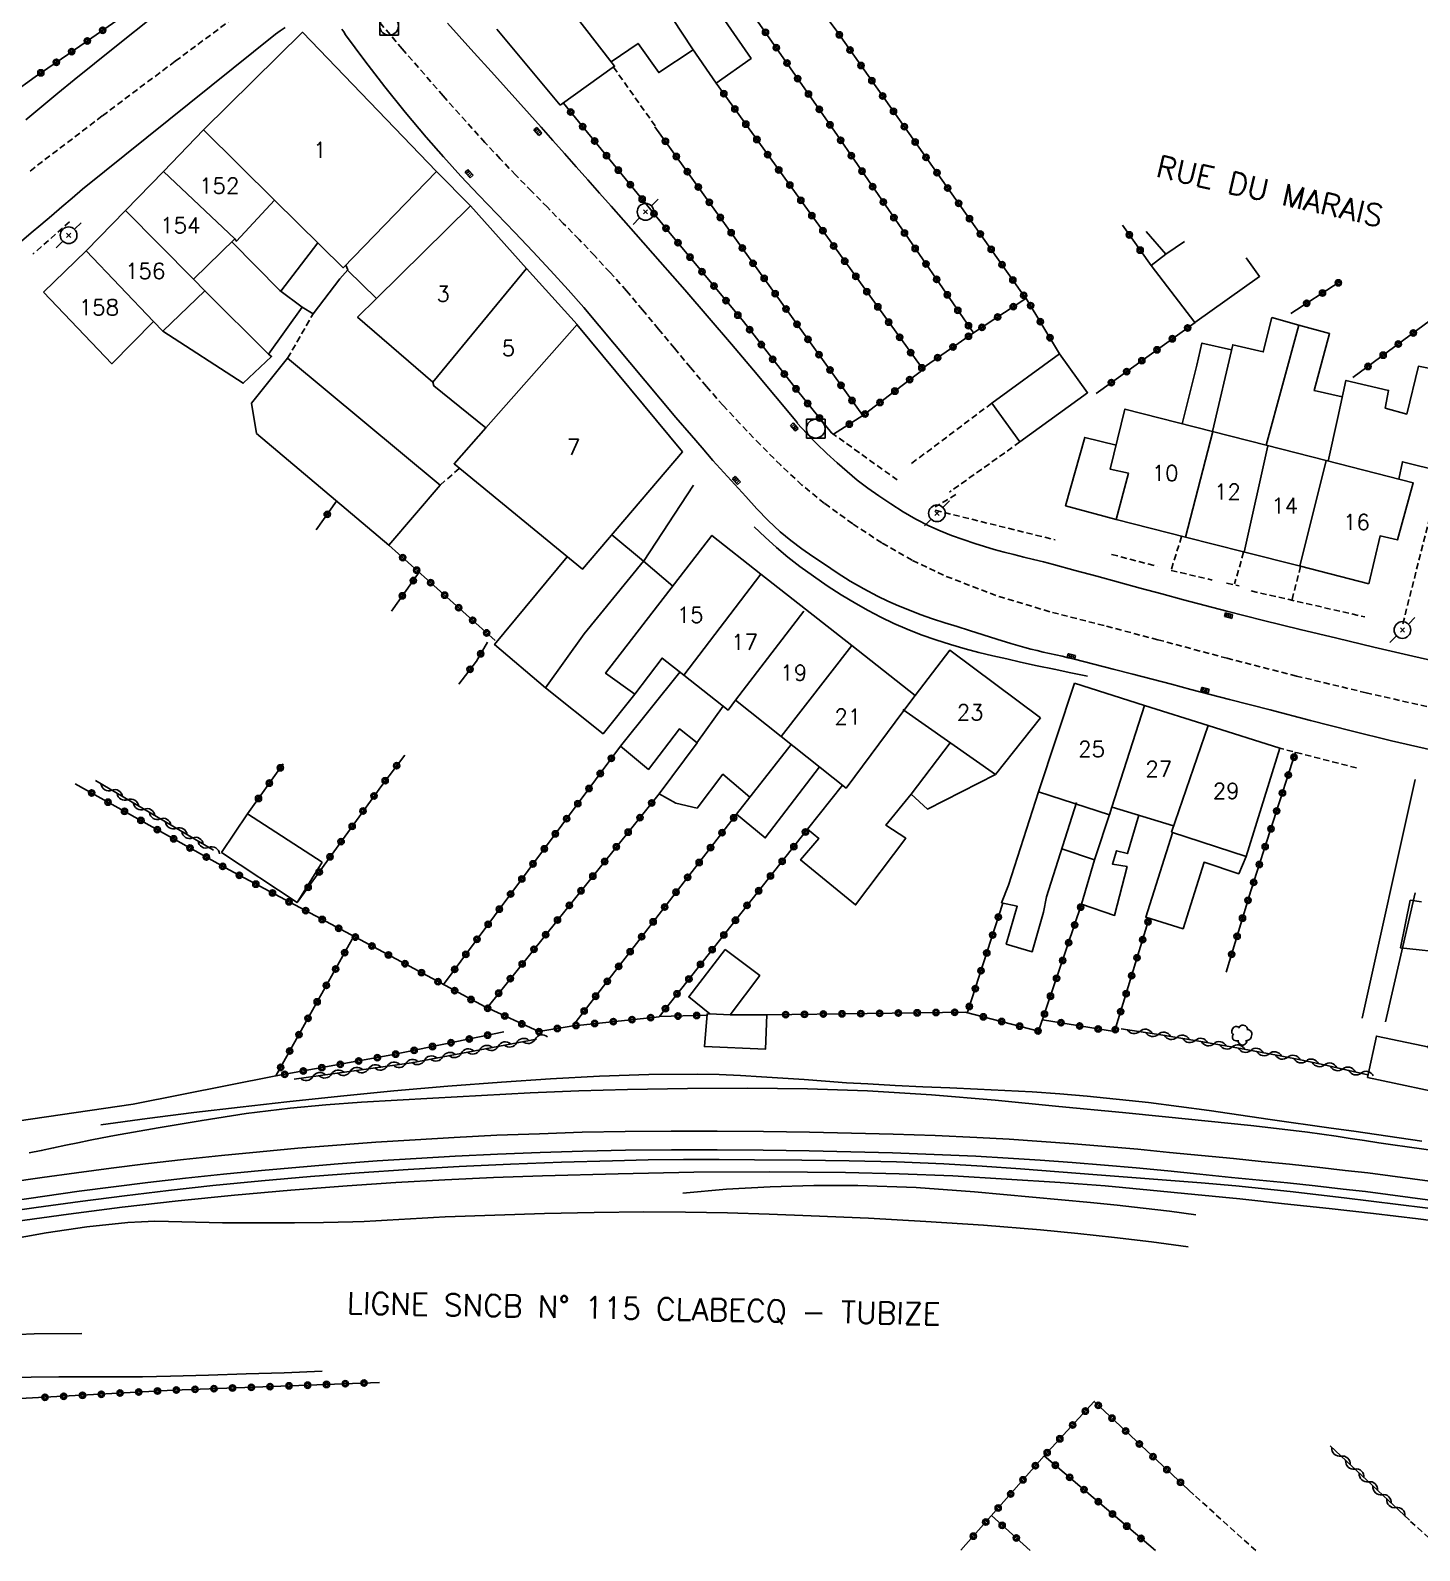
# Model space of a CAD drawing. Header units: millimetres. Extents: x 137000 to 138002, y 152999 to 154002.
# Drawn here: x 137807.9 to 137918.9, y 153000 to 153121.4 of the extents above; entities that cross this region are included whole.
import ezdxf
from ezdxf.enums import TextEntityAlignment as Align

# ---------------------------------------------------------------- set-up
doc = ezdxf.new("R2010")
doc.units = ezdxf.units.MM
doc.linetypes.add('DASHED', pattern=[0.75, 0.5, -0.25])
doc.layers.get('0').update_dxf_attribs({"linetype": 'CONTINUOUS'})
for name, color, linetype in [('W0001', 6, 'DASHED'), ('W0014', 7, 'CONTINUOUS'), ('W0017', 7, 'CONTINUOUS'), ('W0101', 7, 'CONTINUOUS'), ('W0104', 1, 'CONTINUOUS'), ('W0112', 1, 'DASHED'), ('W0211', 2, 'CONTINUOUS'), ('W0214', 2, 'CONTINUOUS'), ('W0300', 7, 'CONTINUOUS'), ('W0310', 3, 'CONTINUOUS'), ('W0323', 7, 'CONTINUOUS'), ('W0330', 7, 'CONTINUOUS'), ('W0333', 7, 'CONTINUOUS'), ('W0401', 7, 'CONTINUOUS'), ('W0420', 7, 'CONTINUOUS'), ('W0473', 7, 'CONTINUOUS'), ('W0700', 7, 'CONTINUOUS'), ('W0989', 7, 'CONTINUOUS'), ('W0991', 7, 'CONTINUOUS'), ('W1102', 7, 'CONTINUOUS')]:
    doc.layers.add(name, color=color, linetype=linetype)
doc.styles.get("Standard").update_dxf_attribs({"font": 'romans.shx', "width": 0.85})

# ---------------------------------------------------------------- blocks, each defined once
blk = doc.blocks.new('T420')
for p, q in [((0.75, 0.75), (-0.75, 0.75)), ((-0.75, 0.75), (-0.75, -0.75)), ((0.75, 0.75), (0.75, -0.75)), ((0.75, -0.75), (-0.75, -0.75))]:
    blk.add_line(p, q)
blk.add_ellipse((0, 0), major_axis=(-0.53, 0.53), ratio=1, start_param=3.926991, end_param=10.210176)
blk = doc.blocks.new('T473')
for p, q in [((-0.166667, 0.166667), (0.166667, -0.166667)), ((-0.166667, -0.166667), (0.166667, 0.166667)), ((0.500001, 0.500001), (1.000002, 1.000002)), ((-1.000002, -1.000002), (-0.500001, -0.500001))]:
    blk.add_line(p, q)
blk.add_ellipse((0, 0), major_axis=(0.471405, 0.471405), ratio=1, start_param=5.4977871438, end_param=11.780972451)
blk = doc.blocks.new('T401')
for p, q in [((-0.3, 0.3), (0, 0.3)), ((-0.3, -0.25), (-0.3, 0.3)), ((-0.3, 0.15), (0, 0.15)), ((-0.3, 0), (0, 0)), ((0, 0.3), (0, -0.25)), ((-0.3, -0.15), (0, -0.15)), ((-0.3, -0.25), (-0.3, -0.3)), ((-0.3, -0.3), (0, -0.3)), ((0, -0.3), (0, -0.25))]:
    blk.add_line(p, q)
blk = doc.blocks.new('T300')
for p, q in [((-0.8, 0.51), (-0.86, 0.34)), ((-0.86, 0.34), (-0.86, 0.17)), ((-0.86, 0.17), (-0.74, 0.06)), ((-0.69, 0.63), (-0.8, 0.51)), ((-0.8, -0.06), (-0.74, 0.06)), ((-0.74, 0.06), (-0.69, 0.11)), ((-0.57, 0.69), (-0.69, 0.63)), ((-0.46, 0.69), (-0.57, 0.69)), ((-0.29, 0.63), (-0.46, 0.69)), ((-0.29, 0.63), (-0.17, 0.74)), ((-0.23, 0.57), (-0.29, 0.63)), ((-0.17, 0.74), (-0.06, 0.8)), ((-0.06, 0.8), (0.06, 0.8)), ((0.06, 0.8), (0.23, 0.74)), ((0.23, 0.74), (0.34, 0.63)), ((0.34, 0.63), (0.4, 0.51)), ((0.46, 0.46), (0.34, 0.46)), ((0.4, 0.51), (0.4, 0.46)), ((0.57, 0.4), (0.46, 0.46)), ((0.57, 0.4), (0.69, 0.29)), ((0.69, 0.29), (0.74, 0.17)), ((0.74, 0.06), (0.69, -0.17)), ((0.74, 0.17), (0.74, 0.06)), ((-0.8, -0.17), (-0.8, -0.06)), ((-0.8, -0.23), (-0.8, -0.17)), ((-0.74, -0.34), (-0.8, -0.23)), ((-0.69, -0.4), (-0.74, -0.34)), ((-0.51, -0.46), (-0.69, -0.4)), ((-0.4, -0.46), (-0.51, -0.46)), ((-0.4, -0.46), (-0.34, -0.46)), ((-0.34, -0.46), (-0.34, -0.4)), ((-0.34, -0.51), (-0.34, -0.46)), ((-0.29, -0.63), (-0.34, -0.51)), ((-0.17, -0.74), (-0.29, -0.63)), ((-0.06, -0.8), (-0.17, -0.74)), ((0.06, -0.8), (-0.06, -0.8)), ((0.17, -0.74), (0.06, -0.8)), ((0.23, -0.69), (0.17, -0.74)), ((0.29, -0.46), (0.23, -0.46)), ((0.29, -0.63), (0.23, -0.69)), ((0.46, -0.4), (0.29, -0.46)), ((0.34, -0.51), (0.29, -0.63)), ((0.34, -0.51), (0.34, -0.46)), ((0.57, -0.34), (0.46, -0.4)), ((0.63, -0.29), (0.57, -0.34)), ((0.69, -0.17), (0.63, -0.29))]:
    blk.add_line(p, q)
blk = doc.blocks.new('t310o')
at = {"color": 0, "linetype": 'Continuous'}
for centre, start, end in [((-0.5, 0.38), 216.8699, 323.1304), ((0.5, -0.37), 36.8699, 143.1303)]:
    blk.add_arc(centre, 0.625, start, end, dxfattribs=at)
blk = doc.blocks.new('t323o')
at = {"color": 0, "linetype": 'Continuous'}
for radius in [0.25, 0.15]:
    blk.add_circle((0, 0), radius, dxfattribs=at)

msp = doc.modelspace()

# ---------------------------------------------------------------- linework, layer by layer
at = {"layer": 'W0001'}
for points in [[(137807.9, 153110.19), (137813.68, 153114.6), (137819.5, 153118.97), (137825.35, 153123.3), (137831.22, 153127.59)], [(137920.18, 153067.25), (137914.6, 153068.51), (137909.04, 153069.85), (137903.5, 153071.27), (137897.97, 153072.75), (137893.66, 153073.88), (137889.33, 153074.99), (137885.03, 153076.28), (137880.85, 153077.9), (137878.34, 153079.11), (137875.92, 153080.49), (137873.59, 153082.01), (137871.34, 153083.64), (137869.54, 153085.11), (137867.84, 153086.69), (137866.2, 153088.34), (137864.6, 153090.01), (137863.24, 153091.47), (137861.92, 153092.97), (137860.63, 153094.49), (137859.36, 153096.03), (137858.09, 153097.56), (137856.82, 153099.1), (137855.53, 153100.61), (137854.2, 153102.1), (137852.98, 153103.43), (137851.74, 153104.73), (137850.48, 153106.01), (137849.21, 153107.29), (137847.95, 153108.57), (137846.69, 153109.86), (137845.45, 153111.16), (137844.22, 153112.48), (137840.89, 153116.19), (137837.62, 153119.95), (137834.39, 153123.75)]]:
    msp.add_lwpolyline(points, dxfattribs=at)
at = {"layer": 'W0014'}
for points in [[(137817.94, 153122.7), (137814.67, 153120.09), (137811.41, 153117.46), (137810.12, 153116.41), (137808.85, 153115.35), (137807.57, 153114.28)], [(137812.09, 153108.74), (137827.49, 153121.13)], [(137827.49, 153121.13), (137827.88, 153121.39), (137828.28, 153121.66)], [(137832.8, 153121.52), (137832.95, 153121.31), (137833.09, 153121.08)], [(137833.08, 153121.08), (137834.63, 153118.98), (137836.23, 153116.91), (137837.86, 153114.88), (137839.54, 153112.89), (137840.91, 153111.32), (137842.31, 153109.79), (137843.74, 153108.27), (137845.17, 153106.77), (137846.61, 153105.28), (137848.05, 153103.77), (137849.46, 153102.25), (137850.86, 153100.71), (137852.11, 153099.28), (137853.35, 153097.83), (137854.58, 153096.37), (137855.8, 153094.9), (137857.02, 153093.43), (137858.24, 153091.97), (137859.47, 153090.51), (137860.71, 153089.06), (137861.56, 153088.07), (137862.43, 153087.08), (137863.3, 153086.1), (137864.18, 153085.14), (137865.06, 153084.18), (137865.95, 153083.21), (137866.85, 153082.28), (137867.81, 153081.38), (137868.65, 153080.68), (137869.53, 153080.02), (137870.42, 153079.39), (137871.33, 153078.78), (137872.36, 153078.1), (137873.4, 153077.44), (137874.47, 153076.82), (137875.56, 153076.23), (137876.4, 153075.83), (137877.26, 153075.46), (137878.12, 153075.11), (137878.99, 153074.78), (137879.96, 153074.43), (137880.95, 153074.11), (137881.93, 153073.81), (137882.91, 153073.5), (137884.01, 153073.14), (137885.11, 153072.79), (137886.21, 153072.45), (137887.33, 153072.13), (137887.82, 153072), (137888.32, 153071.88), (137888.81, 153071.76), (137889.31, 153071.65), (137889.81, 153071.54), (137890.31, 153071.43), (137890.81, 153071.31), (137891.3, 153071.19), (137892.85, 153070.8), (137894.4, 153070.41), (137895.95, 153070.01), (137897.5, 153069.6), (137899.05, 153069.2), (137900.6, 153068.79), (137902.15, 153068.39), (137903.69, 153067.99), (137906.92, 153067.15), (137910.15, 153066.3), (137913.39, 153065.48), (137916.63, 153064.68), (137922.59, 153063.32)], [(137869.19, 153090.07), (137867.44, 153092.18), (137865.68, 153094.28), (137863.91, 153096.36), (137862.13, 153098.44), (137860.19, 153100.69), (137858.23, 153102.93), (137856.27, 153105.15), (137854.3, 153107.38), (137853.37, 153108.43), (137852.44, 153109.48), (137851.51, 153110.53), (137850.58, 153111.58), (137849.65, 153112.63), (137848.72, 153113.68), (137847.79, 153114.73), (137846.86, 153115.78), (137844.99, 153117.85), (137843.09, 153119.91), (137841.23, 153122)], [(137807.21, 153104.6), (137807.99, 153105.25), (137808.77, 153105.9), (137809.61, 153106.61), (137810.44, 153107.32), (137811.27, 153108.03), (137812.09, 153108.74)], [(137921.48, 153070.73), (137918.33, 153071.44), (137915.2, 153072.17), (137912.26, 153072.87), (137909.32, 153073.57), (137906.39, 153074.29), (137903.46, 153075.03), (137901.73, 153075.48), (137900, 153075.94), (137898.27, 153076.41), (137896.54, 153076.88), (137894.81, 153077.35), (137893.08, 153077.82), (137891.35, 153078.29), (137889.62, 153078.76), (137888.83, 153078.97), (137888.04, 153079.17), (137887.26, 153079.36), (137886.47, 153079.56), (137885.68, 153079.76), (137884.9, 153079.97), (137884.12, 153080.19), (137883.34, 153080.43), (137882.41, 153080.75), (137881.48, 153081.08), (137880.57, 153081.45), (137879.67, 153081.86), (137878.63, 153082.39), (137877.62, 153082.98), (137876.63, 153083.6), (137875.67, 153084.25), (137874.8, 153084.86), (137873.96, 153085.51), (137873.15, 153086.18), (137872.35, 153086.87), (137871.52, 153087.63), (137870.71, 153088.42), (137869.93, 153089.23), (137869.17, 153090.06)], [(137892.34, 153069.84), (137891, 153070.11), (137889.67, 153070.39), (137888.33, 153070.68), (137887, 153070.97), (137885.89, 153071.22), (137884.78, 153071.47), (137883.67, 153071.74), (137882.57, 153072.03), (137881.4, 153072.38), (137880.23, 153072.74), (137879.07, 153073.14), (137877.93, 153073.59), (137876.88, 153074.05), (137875.84, 153074.56), (137874.83, 153075.1), (137873.83, 153075.66), (137872.68, 153076.35), (137871.55, 153077.07), (137870.45, 153077.82), (137869.37, 153078.61), (137868.42, 153079.36), (137867.5, 153080.13), (137866.6, 153080.94), (137865.72, 153081.77)]]:
    msp.add_lwpolyline(points, dxfattribs=at)
at = {"layer": 'W0017'}
for points in [[(137856.89, 153079.01), (137860.87, 153085.11)], [(137918.52, 153061.58), (137914.27, 153042.52)], [(137916.14, 153042.24), (137918.52, 153052.55)]]:
    msp.add_lwpolyline(points, dxfattribs=at)
at = {"layer": 'W0101'}
for points in [[(137840.35, 153110.14), (137829.66, 153121.28), (137821.76, 153113.47)], [(137821.76, 153113.47), (137818.55, 153110.16)], [(137818.55, 153110.16), (137815.52, 153107.04)], [(137840.36, 153110.14), (137832.91, 153102.46), (137827.43, 153107.87)], [(137824.25, 153104.78), (137824.39, 153104.58), (137827.43, 153107.87)], [(137815.52, 153107.04), (137812.38, 153103.81)], [(137843.07, 153107.42), (137835.56, 153100.01)], [(137847.55, 153102.41), (137843.06, 153107.4)], [(137820.95, 153101.55), (137824.25, 153104.78)], [(137812.38, 153103.81), (137808.97, 153100.52)], [(137817.76, 153098.16), (137818.5, 153097.39), (137821.86, 153100.63), (137820.95, 153101.55)], [(137851.56, 153097.93), (137851.58, 153097.93), (137847.55, 153102.41)], [(137808.97, 153100.52), (137814.42, 153094.79), (137817.76, 153098.16)], [(137835.56, 153100.01), (137834.05, 153098.52), (137840.07, 153093.33)], [(137860.01, 153087.75), (137851.56, 153097.93)], [(137840.07, 153093.33), (137840.14, 153093.03), (137844.29, 153089.69)], [(137900.18, 153080.94), (137894.62, 153082.35), (137895.61, 153086.07), (137894.15, 153086.38), (137895.33, 153091.17), (137902.33, 153089.38)], [(137844.29, 153089.69), (137841.76, 153086.81), (137852.01, 153078.38), (137860.01, 153087.75)], [(137902.33, 153089.38), (137906.61, 153088.29)], [(137906.61, 153088.29), (137911.41, 153087.06)], [(137911.41, 153087.06), (137918.36, 153085.28), (137917.09, 153080.72), (137915.71, 153081.04), (137914.82, 153077.23)], [(137866.26, 153078), (137862.35, 153081.08), (137853.86, 153070.08), (137856.2, 153068.41), (137858.37, 153071.29), (137860.1, 153069.93)], [(137904.81, 153079.77), (137900.18, 153080.94)], [(137909.36, 153078.62), (137904.81, 153079.77)], [(137914.82, 153077.23), (137909.36, 153078.62)], [(137869.83, 153075.19), (137866.26, 153078)], [(137873.52, 153072.28), (137869.83, 153075.19)], [(137878.57, 153068.31), (137873.52, 153072.28)], [(137888.6, 153066.52), (137881.34, 153071.91), (137878.57, 153068.31)], [(137860.1, 153069.93), (137863.64, 153067.14), (137864.24, 153067.92)], [(137891.3, 153069.28), (137888.44, 153060.6)], [(137896.89, 153067.51), (137891.3, 153069.28)], [(137867.89, 153065.02), (137864.23, 153067.92)], [(137901.98, 153065.9), (137896.89, 153067.51)], [(137877.68, 153067.11), (137873.07, 153060.91), (137867.89, 153065.02)], [(137888.6, 153066.52), (137884.99, 153061.99), (137877.6, 153067.17)], [(137907.71, 153064.08), (137901.98, 153065.9)], [(137907.71, 153064.08), (137905.01, 153055.45), (137899.04, 153057.37)], [(137888.44, 153060.6), (137894.1, 153058.76), (137894.29, 153059.37)], [(137894.3, 153059.37), (137899.22, 153057.89)]]:
    msp.add_lwpolyline(points, dxfattribs=at)
at = {"layer": 'W0104'}
for points in [[(137861.84, 153128.03), (137863.2, 153126.19), (137861.52, 153124.92), (137865.48, 153119.18), (137862.69, 153117.21), (137860.81, 153119.96), (137856, 153127.24)], [(137850.22, 153115.44), (137854.58, 153118.56), (137850.79, 153123.45)], [(137845.17, 153121.52), (137850.22, 153115.44)], [(137854.31, 153118.91), (137856.46, 153120.38), (137858.1, 153118.05), (137860.86, 153119.88)], [(137843.07, 153107.42), (137840.36, 153110.14)], [(137897.03, 153105.36), (137898.61, 153103.54), (137897.42, 153102.65), (137900.92, 153098.08)], [(137818.5, 153097.39), (137824.92, 153093.24), (137827.19, 153095.38), (137826.95, 153095.57), (137829.63, 153099.31), (137827.84, 153100.66), (137824, 153104.54)], [(137830.89, 153104.46), (137827.93, 153100.59)], [(137898.59, 153103.54), (137900.09, 153104.55)], [(137829.63, 153099.31), (137830.5, 153098.78), (137832.63, 153101.57), (137833.27, 153102.29), (137833.12, 153102.67)], [(137900.92, 153098.08), (137906.09, 153101.77), (137905.02, 153103.26)], [(137833.26, 153102.27), (137835.56, 153100.01)], [(137821.86, 153100.63), (137826.95, 153095.57)], [(137909.23, 153097.88), (137907.07, 153098.48), (137906.37, 153095.74), (137903.94, 153096.31), (137902.33, 153089.38)], [(137906.61, 153088.29), (137909.23, 153097.88), (137911.68, 153097.22), (137910.44, 153092.65), (137912.69, 153092.15)], [(137903.85, 153095.91), (137901.48, 153096.45), (137901.06, 153094.67), (137899.91, 153090)], [(137917.2, 153085.58), (137917.49, 153086.97), (137920.61, 153086.2), (137921.41, 153090.07), (137921.64, 153090.02), (137922.32, 153093.88), (137918.77, 153094.59), (137917.83, 153090.77), (137916.12, 153091.26), (137916.38, 153092.67), (137912.98, 153093.46), (137912.34, 153090.51), (137911.55, 153087.02)], [(137894.62, 153082.35), (137890.59, 153083.46), (137892.12, 153088.91), (137894.62, 153088.28)], [(137856.89, 153079.02), (137854.37, 153081.14)], [(137850.8, 153079.37), (137844.99, 153072.36), (137849.07, 153068.91)], [(137856.2, 153068.41), (137853.66, 153065.25), (137849.07, 153068.91), (137852.14, 153073.23), (137856.89, 153079.02), (137859.22, 153077.02)], [(137859.8, 153070.16), (137855.05, 153064.25), (137857.28, 153062.4), (137859.77, 153065.64), (137861.16, 153064.53)], [(137865.39, 153060.19), (137863.23, 153062.01), (137861.17, 153059.3), (137859.46, 153059.69), (137858.13, 153060.45), (137861.16, 153064.53), (137861.14, 153064.52), (137863.24, 153067.45)], [(137870.95, 153062.59), (137866.61, 153056.92), (137864.31, 153058.83), (137868.69, 153064.38)], [(137884.99, 153061.99), (137879.56, 153059.22), (137878.26, 153060.41), (137881.37, 153064.53)], [(137878.26, 153060.41), (137876.23, 153057.95), (137877.83, 153056.9), (137873.82, 153051.57), (137869.43, 153055.17), (137870.88, 153056.89), (137869.98, 153057.61), (137872.78, 153061.14)], [(137888.44, 153060.6), (137886.04, 153053.16), (137885.48, 153051.74), (137886.73, 153051.46), (137885.85, 153048.45), (137887.93, 153047.83), (137888.82, 153051), (137889.06, 153052.21), (137891.46, 153059.76)], [(137892.9, 153055.17), (137894.19, 153059.03)], [(137896.44, 153058.73), (137895.54, 153055.67), (137894.66, 153055.9), (137894.33, 153054.84), (137895.5, 153054.65), (137894.5, 153050.73), (137891.87, 153051.63), (137892.9, 153055.17), (137890.28, 153056.04)], [(137905.01, 153055.45), (137904.42, 153054.06), (137901.65, 153054.98), (137899.97, 153049.67), (137896.99, 153050.59), (137899.14, 153057.33)], [(137919.01, 153051.82), (137918.11, 153051.95), (137917.33, 153048.15), (137921.3, 153047.71), (137920.46, 153044.11), (137922.01, 153043.98), (137921.81, 153042.8), (137920.01, 153043.13), (137919.55, 153040.14)], [(137862.18, 153042.86), (137861.96, 153042.85), (137861.75, 153040.26), (137866.62, 153040.05), (137866.74, 153042.79), (137863.82, 153042.78)]]:
    msp.add_lwpolyline(points, dxfattribs=at)
for points in [[(137884.7, 153091.64), (137890.1, 153095.58), (137892.35, 153092.48), (137886.95, 153088.55)], [(137828.47, 153095.23), (137825.58, 153091.66), (137825.97, 153089.23), (137836.54, 153080.31), (137840.66, 153085.11)], [(137831.23, 153054.98), (137825.27, 153058.85), (137823.19, 153055.76), (137829.23, 153051.76)], [(137863.41, 153048), (137860.5, 153044.22), (137862.18, 153042.86), (137863.82, 153042.78), (137866.17, 153045.93)], [(137914.71, 153037.78), (137921.98, 153036.25), (137922.68, 153039.56), (137915.41, 153041.09)]]:
    msp.add_lwpolyline(points, close=True, dxfattribs=at)
at = {"layer": 'W0112'}
for points in [[(137854.49, 153118.49), (137857.83, 153113.78)], [(137811.06, 153106.13), (137808.12, 153103.55)], [(137828.47, 153095.23), (137830.5, 153098.78)], [(137878.3, 153086.84), (137884.7, 153091.64)], [(137871.89, 153089.29), (137877.13, 153085.53)], [(137886.95, 153088.55), (137881.33, 153084.55)], [(137840.66, 153085.11), (137842.19, 153086.46)], [(137917.52, 153074.02), (137920.61, 153086.2)], [(137881.84, 153084.34), (137880.19, 153083.38)], [(137880.19, 153083.09), (137889.75, 153080.73)], [(137899.85, 153081.01), (137899.02, 153078.29)], [(137894.27, 153079.57), (137897.9, 153078.61)], [(137904.81, 153079.76), (137904.09, 153077.22)], [(137909.36, 153078.62), (137908.67, 153075.91)], [(137899.02, 153078.29), (137902.31, 153077.52)], [(137903.45, 153077.26), (137904.44, 153077.07)], [(137905.42, 153076.65), (137914.48, 153074.58)], [(137913.83, 153062.51), (137907.71, 153064.08)], [(137905.79, 153000), (137900.83, 153004.46)], [(137920.75, 153000), (137918.04, 153002.42)]]:
    msp.add_lwpolyline(points, dxfattribs=at)
at = {"layer": 'W0211'}
for points in [[(137813.55, 153034), (137817.26, 153034.5), (137820.97, 153034.98), (137824.68, 153035.42), (137828.4, 153035.84), (137832.68, 153036.29), (137836.96, 153036.72), (137841.25, 153037.1), (137845.54, 153037.42), (137849.46, 153037.67), (137853.38, 153037.89), (137857.3, 153038.02), (137861.22, 153038.05), (137862.92, 153038.02), (137864.62, 153037.95), (137866.32, 153037.85), (137868.02, 153037.74), (137869.71, 153037.62), (137871.41, 153037.49), (137873.1, 153037.37), (137874.8, 153037.27), (137876.99, 153037.15), (137879.18, 153037.05), (137881.36, 153036.96), (137883.55, 153036.86), (137885.74, 153036.76), (137887.93, 153036.63), (137890.12, 153036.48), (137892.31, 153036.3), (137897.2, 153035.78), (137902.07, 153035.14), (137906.94, 153034.44), (137911.81, 153033.75), (137913.62, 153033.5), (137915.43, 153033.23), (137917.24, 153032.97), (137919.05, 153032.7)], [(137921.46, 153027.1), (137917.15, 153027.65), (137912.84, 153028.18), (137908.52, 153028.68), (137904.2, 153029.14), (137901.43, 153029.38), (137898.66, 153029.6), (137895.89, 153029.8), (137893.12, 153030), (137890.06, 153030.24), (137887, 153030.49), (137883.94, 153030.71), (137880.88, 153030.89), (137877.1, 153031.04), (137873.32, 153031.13), (137869.53, 153031.18), (137865.75, 153031.22), (137862.92, 153031.23), (137860.08, 153031.23), (137857.25, 153031.2), (137854.42, 153031.14), (137850.34, 153031.02), (137846.26, 153030.87), (137842.18, 153030.68), (137838.1, 153030.44), (137834.19, 153030.18), (137830.29, 153029.87), (137826.38, 153029.53), (137822.49, 153029.15), (137818.95, 153028.76), (137815.43, 153028.33), (137811.9, 153027.88), (137808.38, 153027.4), (137805.97, 153027.07)], [(137901, 153026.83), (137898.9, 153027.1), (137896.8, 153027.35), (137894.7, 153027.58), (137892.59, 153027.79), (137887.95, 153028.23), (137883.31, 153028.65), (137878.66, 153028.99), (137874, 153029.16), (137870.5, 153029.16), (137867, 153029.06), (137863.51, 153028.86), (137860.03, 153028.55)], [(137785.76, 153010.74), (137789.61, 153011.66), (137793.48, 153012.42), (137797.38, 153013.04), (137801.3, 153013.51), (137803.53, 153013.69), (137805.75, 153013.8), (137807.98, 153013.86), (137810.21, 153013.88), (137812.43, 153013.88), (137814.66, 153013.87), (137816.88, 153013.89), (137819.11, 153013.93), (137822.14, 153014.02), (137825.16, 153014.11), (137828.19, 153014.21), (137831.22, 153014.32)]]:
    msp.add_lwpolyline(points, dxfattribs=at)
at = {"layer": 'W0214'}
for points in [[(137806.72, 153026.29), (137810.98, 153026.88), (137815.25, 153027.42), (137819.74, 153027.93), (137824.23, 153028.38), (137828.73, 153028.78), (137833.23, 153029.13), (137837.12, 153029.39), (137841.01, 153029.61), (137844.91, 153029.79), (137848.81, 153029.92), (137854.86, 153030.1), (137860.9, 153030.22), (137866.96, 153030.26), (137873.01, 153030.21), (137877.3, 153030.1), (137881.59, 153029.92), (137885.88, 153029.68), (137890.17, 153029.4), (137893.76, 153029.13), (137897.34, 153028.8), (137900.92, 153028.45), (137904.5, 153028.09), (137908.07, 153027.71), (137911.63, 153027.33), (137915.19, 153026.92), (137918.76, 153026.49), (137924.36, 153025.79)], [(137805.95, 153024.8), (137809.19, 153025.38), (137812.44, 153025.87), (137815.72, 153026.21), (137816.79, 153026.27), (137817.87, 153026.3), (137818.95, 153026.29), (137820.03, 153026.27), (137821.11, 153026.24), (137822.19, 153026.21), (137823.27, 153026.19), (137824.35, 153026.18), (137826.68, 153026.18), (137829.01, 153026.18), (137831.34, 153026.2), (137833.67, 153026.25), (137834.59, 153026.28), (137835.51, 153026.33), (137836.43, 153026.38), (137837.36, 153026.44), (137838.28, 153026.5), (137839.2, 153026.56), (137840.12, 153026.61), (137841.05, 153026.66), (137845.01, 153026.8), (137848.97, 153026.93), (137852.94, 153027.01), (137856.9, 153027.05), (137860.25, 153027.03), (137863.59, 153026.97), (137866.93, 153026.88), (137870.27, 153026.75), (137874.86, 153026.54), (137879.44, 153026.29), (137884.03, 153025.99), (137888.6, 153025.62), (137891.56, 153025.34), (137894.51, 153025.02), (137897.45, 153024.66), (137900.39, 153024.26)]]:
    msp.add_lwpolyline(points, dxfattribs=at)
at = {"layer": 'W0300'}
msp.add_lwpolyline([(137782.9, 153013.56), (137786.37, 153014.47), (137789.86, 153015.25), (137793.37, 153015.91), (137796.91, 153016.44), (137800.68, 153016.87), (137804.45, 153017.16), (137808.24, 153017.32), (137812.03, 153017.34)], dxfattribs=at)
at = {"layer": 'W0310'}
for points in [[(137813.12, 153061.5), (137822.54, 153055.94)], [(137829, 153037.65), (137838.35, 153038.96), (137848.33, 153040.86)], [(137895.02, 153041.68), (137898.21, 153041.19), (137901.39, 153040.67), (137904.56, 153040.11), (137907.73, 153039.51), (137909.48, 153039.17), (137911.23, 153038.8), (137912.98, 153038.41), (137914.72, 153038.01)], [(137918.06, 153002.42), (137911.72, 153008.37)]]:
    msp.add_lwpolyline(points, dxfattribs=at)
at = {"layer": 'W0323'}
for points in [[(137863.2, 153126.19), (137872.37, 153113.03), (137883.23, 153097.26), (137887.42, 153100.02), (137872.18, 153121.54), (137867.04, 153128.39)], [(137792.25, 153103.42), (137802.19, 153111.46), (137800.93, 153112.39), (137808.3, 153117.72), (137810.91, 153119.5), (137815.8, 153122.88)], [(137872.06, 153089.17), (137874.4, 153090.65), (137879.21, 153094.34), (137862.69, 153117.21)], [(137850.49, 153115.62), (137858.91, 153105.34), (137864.86, 153098.16), (137869.2, 153092.61), (137871.89, 153089.29)], [(137857.8, 153113.73), (137874.4, 153090.65)], [(137895.13, 153105.86), (137897.42, 153102.65)], [(137908.59, 153098.81), (137912.44, 153101.3)], [(137887.45, 153100.02), (137890.1, 153095.58)], [(137913.54, 153093.69), (137920.84, 153099.1)], [(137900.93, 153098.08), (137893.03, 153092.42)], [(137883.23, 153097.26), (137879.14, 153094.43)], [(137830.76, 153081.54), (137832.38, 153083.82)], [(137836.54, 153080.31), (137845.03, 153072.7)], [(137836.76, 153075.03), (137838.96, 153078.14)], [(137844.44, 153072.55), (137843.54, 153071.04), (137842.14, 153069.2)], [(137855.05, 153064.25), (137840.91, 153045.21)], [(137825.27, 153058.85), (137828.11, 153062.85)], [(137837.82, 153063.54), (137835.98, 153061.12), (137829.23, 153051.76)], [(137903.42, 153046.2), (137905.39, 153052.7), (137908.96, 153063.76)], [(137811.51, 153061.25), (137823.8, 153054.37), (137833.95, 153048.97), (137844.24, 153043.42), (137848.54, 153041.45), (137851.11, 153041.9), (137858.13, 153042.64), (137869.98, 153057.61)], [(137844.39, 153043.35), (137858.13, 153060.45)], [(137864.31, 153058.83), (137851.24, 153041.91)], [(137866.74, 153042.79), (137882.77, 153043.01), (137885.59, 153051.72)], [(137882.58, 153043.01), (137888.44, 153041.5), (137891.87, 153051.63)], [(137888.75, 153042.4), (137894.51, 153041.45), (137897.26, 153050.51)], [(137845.73, 153041.44), (137836.8, 153039.59), (137827.53, 153037.91), (137833.76, 153049.07)], [(137858.14, 153042.65), (137861.95, 153042.77)], [(137760.39, 153003.93), (137779.81, 153007.96), (137797.79, 153011.63), (137819.34, 153012.81), (137835.81, 153013.43)], [(137897.76, 153000), (137888.89, 153007.58), (137892.88, 153011.91), (137900.83, 153004.46)], [(137888.89, 153007.58), (137882.23, 153000.03)], [(137884.67, 153002.8), (137887.76, 153000)]]:
    msp.add_lwpolyline(points, dxfattribs=at)
at = {"layer": 'W0330'}
msp.add_lwpolyline([(137827.53, 153037.91), (137816.14, 153035.66), (137805.75, 153034.14), (137798.95, 153033.86)], dxfattribs=at)
at = {"layer": 'W0333'}
msp.add_lwpolyline([(137807.83, 153031.76), (137808.8, 153031.95), (137809.78, 153032.16), (137810.75, 153032.37), (137811.72, 153032.57), (137812.69, 153032.77), (137813.66, 153032.97), (137814.64, 153033.15), (137818.14, 153033.77), (137821.64, 153034.36), (137825.16, 153034.9), (137828.68, 153035.34), (137831.53, 153035.61), (137834.37, 153035.81), (137837.22, 153035.97), (137840.07, 153036.13), (137843.95, 153036.35), (137847.84, 153036.56), (137851.72, 153036.73), (137855.61, 153036.84), (137860.4, 153036.92), (137865.19, 153036.94), (137869.99, 153036.88), (137874.78, 153036.72), (137879.88, 153036.41), (137884.97, 153035.97), (137890.06, 153035.47), (137895.14, 153034.98), (137898.56, 153034.65), (137901.97, 153034.31), (137905.38, 153033.95), (137908.79, 153033.55), (137909.92, 153033.41), (137911.06, 153033.25), (137912.19, 153033.09), (137913.33, 153032.92), (137914.46, 153032.75), (137915.6, 153032.58), (137916.73, 153032.41), (137917.87, 153032.25), (137923.75, 153031.42)], dxfattribs=at)
at = {"layer": 'W0700'}
for points in [[(137806.11, 153029.39), (137808.86, 153029.8), (137811.61, 153030.18), (137814.37, 153030.55), (137817.12, 153030.89), (137820.16, 153031.24), (137823.2, 153031.56), (137826.24, 153031.85), (137829.28, 153032.13), (137832.4, 153032.38), (137835.52, 153032.62), (137838.64, 153032.82), (137841.76, 153033), (137845.17, 153033.17), (137848.59, 153033.3), (137852, 153033.41), (137855.42, 153033.48), (137859.1, 153033.51), (137862.78, 153033.51), (137866.46, 153033.48), (137870.15, 153033.42), (137873.49, 153033.35), (137876.83, 153033.26), (137880.17, 153033.15), (137883.5, 153033), (137886.08, 153032.85), (137888.66, 153032.68), (137891.24, 153032.48), (137893.81, 153032.28), (137896.36, 153032.06), (137898.9, 153031.81), (137901.45, 153031.56), (137903.99, 153031.31), (137906.22, 153031.08), (137908.46, 153030.86), (137910.69, 153030.62), (137912.93, 153030.37), (137914.72, 153030.16), (137916.51, 153029.93), (137918.3, 153029.69), (137920.09, 153029.45)], [(137806.34, 153027.9), (137809.07, 153028.31), (137811.81, 153028.7), (137814.56, 153029.06), (137817.3, 153029.4), (137820.32, 153029.75), (137823.35, 153030.07), (137826.38, 153030.36), (137829.41, 153030.63), (137832.51, 153030.89), (137835.62, 153031.12), (137838.73, 153031.32), (137841.84, 153031.5), (137845.24, 153031.67), (137848.64, 153031.8), (137852.04, 153031.91), (137855.44, 153031.98), (137859.11, 153032.01), (137862.78, 153032.01), (137866.45, 153031.98), (137870.12, 153031.92), (137873.45, 153031.85), (137876.77, 153031.76), (137880.1, 153031.65), (137883.43, 153031.5), (137886, 153031.35), (137888.56, 153031.18), (137891.13, 153030.99), (137893.69, 153030.78), (137896.23, 153030.56), (137898.77, 153030.32), (137901.3, 153030.07), (137903.84, 153029.81), (137906.07, 153029.59), (137908.3, 153029.37), (137910.53, 153029.13), (137912.75, 153028.88), (137914.54, 153028.67), (137916.32, 153028.44), (137918.11, 153028.2), (137919.89, 153027.96)]]:
    msp.add_lwpolyline(points, dxfattribs=at)
at = {"layer": 'W1102'}
for points in [[(137827.43, 153107.87), (137821.76, 153113.47)], [(137824.25, 153104.78), (137818.55, 153110.16)], [(137820.95, 153101.55), (137815.52, 153107.04)], [(137812.38, 153103.81), (137817.76, 153098.16)], [(137840.07, 153093.33), (137847.55, 153102.41)], [(137844.29, 153089.69), (137851.58, 153097.93)], [(137900.18, 153080.94), (137902.35, 153089.38)], [(137904.85, 153079.76), (137906.75, 153088.25)], [(137909.3, 153078.63), (137911.41, 153087.06)], [(137860.1, 153069.93), (137866.26, 153078)], [(137864.24, 153067.92), (137869.7, 153075.03)], [(137867.89, 153065.02), (137873.52, 153072.28)], [(137878.57, 153068.31), (137877.68, 153067.11)], [(137894.29, 153059.37), (137896.89, 153067.51)], [(137899.04, 153057.37), (137901.98, 153065.9)]]:
    msp.add_lwpolyline(points, dxfattribs=at)

# ---------------------------------------------------------------- block references
at = {"layer": 'W0300'}
msp.add_blockref('T300', (137904.72, 153041.17), dxfattribs=at)
at = {"layer": 'W0310'}
for p, rotation in [((137814.42, 153060.73), 329.4380947840061), ((137815.71, 153059.97), 329.4380947840061), ((137817, 153059.21), 329.4380947840061), ((137818.29, 153058.44), 329.4380947840061), ((137819.58, 153057.68), 329.4380947840061), ((137820.87, 153056.92), 329.4380947840061), ((137822.17, 153056.16), 329.4380947840061), ((137845.29, 153040.28), 10.80883533413953), ((137846.76, 153040.56), 10.80883533413953), ((137848.23, 153040.84), 10.80883533413953), ((137896.51, 153041.46), 351.226607076576), ((137897.99, 153041.23), 351.226607076576), ((137899.47, 153040.99), 350.6114283386788), ((137900.95, 153040.74), 350.6114283386788), ((137902.43, 153040.48), 349.9962502755014), ((137839.39, 153039.16), 10.80883533413953), ((137840.87, 153039.44), 10.80883533413953), ((137842.34, 153039.72), 10.80883533413953), ((137843.81, 153040), 10.80883533413953), ((137903.9, 153040.22), 349.9962502755014), ((137905.38, 153039.95), 349.3810728858533), ((137906.85, 153039.68), 349.3810728858533), ((137908.33, 153039.4), 348.7658954184495), ((137909.8, 153039.1), 348.1507180209649), ((137831.97, 153038.06), 7.974778456477433), ((137833.46, 153038.27), 7.974778456477433), ((137834.94, 153038.48), 7.974778456477433), ((137836.43, 153038.69), 7.974778456477433), ((137837.91, 153038.9), 7.974778456477433), ((137911.27, 153038.79), 347.5355416659939), ((137912.73, 153038.47), 347.5355416659939), ((137914.19, 153038.13), 346.9203663540233), ((137830.49, 153037.86), 7.974778456477433), ((137912.59, 153007.55), 136.8085431920926), ((137913.69, 153006.52), 136.8085431920926), ((137914.78, 153005.5), 136.8085431920926), ((137915.87, 153004.47), 136.8085431920926), ((137916.97, 153003.44), 136.8085431920926)]:
    msp.add_blockref('t310o', p, dxfattribs=dict(at, rotation=rotation))
at = {"layer": 'W0323'}
for p, rotation in [((137812.47, 153120.58), 34.63964915806676), ((137813.7, 153121.43), 34.63964915806676), ((137866.63, 153121.27), 304.8462900385065), ((137872.52, 153121.07), 125.2959184872811), ((137811.23, 153119.73), 34.63964915806676), ((137867.49, 153120.04), 304.8462900385065), ((137873.38, 153119.85), 125.2959184872811), ((137810, 153118.88), 34.36304099935562), ((137868.35, 153118.81), 304.8462900385065), ((137874.25, 153118.62), 125.2959184872811), ((137808.76, 153118.03), 34.36304099935562), ((137869.2, 153117.57), 304.8462900385065), ((137875.12, 153117.4), 125.2959184872811), ((137863.3, 153116.36), 125.8339939571288), ((137870.06, 153116.34), 304.8462900385065), ((137875.98, 153116.18), 125.2959184872811), ((137851.08, 153114.9), 309.3115495129591), ((137864.18, 153115.15), 125.8339939571288), ((137870.92, 153115.11), 304.8462900385065), ((137876.85, 153114.95), 125.2959184872811), ((137852.03, 153113.74), 309.3115495129591), ((137865.06, 153113.93), 125.8339939571288), ((137871.77, 153113.88), 304.8462900385065), ((137877.72, 153113.73), 125.2959184872811), ((137852.98, 153112.58), 309.3115495129591), ((137858.64, 153112.57), 305.7295509208265), ((137865.94, 153112.71), 125.8339939571288), ((137872.63, 153112.65), 304.5589109754131), ((137878.58, 153112.5), 125.2959184872811), ((137853.93, 153111.42), 309.3115495129591), ((137859.51, 153111.35), 305.7295509208265), ((137866.81, 153111.5), 125.8339939571288), ((137873.48, 153111.41), 304.5589109754131), ((137879.45, 153111.28), 125.2959184872811), ((137854.88, 153110.26), 309.3115495129591), ((137860.39, 153110.13), 305.7295509208265), ((137867.69, 153110.28), 125.8339939571288), ((137874.33, 153110.18), 304.5589109754131), ((137880.32, 153110.05), 125.2959184872811), ((137855.83, 153109.1), 309.3115495129591), ((137861.26, 153108.91), 305.7295509208265), ((137868.57, 153109.07), 125.8339939571288), ((137875.18, 153108.94), 304.5589109754131), ((137881.18, 153108.83), 125.2959184872811), ((137856.78, 153107.94), 309.3115495129591), ((137862.14, 153107.69), 305.7295509208265), ((137869.45, 153107.85), 125.8339939571288), ((137876.03, 153107.71), 304.5589109754131), ((137882.05, 153107.61), 125.2959184872811), ((137857.73, 153106.78), 309.3115495129591), ((137863.02, 153106.48), 305.7295509208265), ((137870.33, 153106.63), 125.8339939571288), ((137876.88, 153106.47), 304.5589109754131), ((137882.92, 153106.38), 125.2959184872811), ((137858.68, 153105.62), 309.3115495129591), ((137863.89, 153105.26), 305.7295509208265), ((137871.21, 153105.42), 125.8339939571288), ((137877.73, 153105.24), 304.5589109754131), ((137883.78, 153105.16), 125.2959184872811), ((137895.68, 153105.09), 305.6453518164516), ((137859.64, 153104.46), 309.6229381172109), ((137864.77, 153104.04), 305.7295509208265), ((137872.08, 153104.2), 125.8339939571288), ((137878.58, 153104), 304.5589109754131), ((137884.65, 153103.93), 125.2959184872811), ((137896.55, 153103.87), 305.6453518164516), ((137860.6, 153103.31), 309.6229381172109), ((137865.64, 153102.82), 305.7295509208265), ((137872.96, 153102.99), 125.8339939571288), ((137879.44, 153102.77), 304.5589109754131), ((137885.52, 153102.71), 125.2959184872811), ((137861.55, 153102.15), 309.6229381172109), ((137866.52, 153101.61), 305.7295509208265), ((137873.84, 153101.77), 125.8339939571288), ((137880.29, 153101.53), 304.5589109754131), ((137886.38, 153101.48), 125.2959184872811), ((137912.37, 153101.26), 32.92715822776214), ((137862.51, 153101), 309.6229381172109), ((137867.4, 153100.39), 305.7295509208265), ((137874.72, 153100.55), 125.8339939571288), ((137881.14, 153100.3), 304.5589109754131), ((137887.25, 153100.26), 125.2959184872811), ((137911.11, 153100.44), 32.92715822776214), ((137863.47, 153099.84), 309.6229381172109), ((137864.42, 153098.68), 309.6229381172109), ((137868.27, 153099.17), 305.7295509208265), ((137875.6, 153099.34), 125.8339939571288), ((137881.99, 153099.06), 304.5589109754131), ((137886.41, 153099.36), 33.43357768729809), ((137887.8, 153099.44), 300.8212158282842), ((137909.85, 153099.63), 32.92715822776214), ((137865.36, 153097.51), 308.0317432586638), ((137869.15, 153097.95), 305.7295509208265), ((137876.47, 153098.12), 125.8339939571288), ((137882.84, 153097.83), 304.5589109754131), ((137883.91, 153097.7), 33.43357768729809), ((137885.16, 153098.53), 33.43357768729809), ((137888.57, 153098.15), 300.8212158282842), ((137900.34, 153097.66), 215.6308616328302), ((137866.29, 153096.33), 308.0317432586638), ((137870.02, 153096.74), 305.7295509208265), ((137877.35, 153096.91), 125.8339939571288), ((137882.84, 153096.99), 214.6040633387372), ((137889.34, 153096.87), 300.8212158282842), ((137899.12, 153096.79), 215.6308616328302), ((137917.16, 153096.37), 36.5701847752314), ((137918.36, 153097.26), 36.5701847752314), ((137867.21, 153095.15), 308.0317432586638), ((137870.9, 153095.52), 305.7295509208265), ((137878.23, 153095.69), 125.8339939571288), ((137880.37, 153095.28), 214.6040633387372), ((137881.61, 153096.14), 214.6040633387372), ((137896.68, 153095.04), 215.6308616328302), ((137897.9, 153095.91), 215.6308616328302), ((137915.95, 153095.48), 36.5701847752314), ((137868.13, 153093.97), 308.0317432586638), ((137871.78, 153094.3), 305.7295509208265), ((137879.11, 153094.47), 125.8339939571288), ((137895.47, 153094.17), 215.6308616328302), ((137914.75, 153094.58), 36.5701847752314), ((137869.06, 153092.79), 308.0317432586638), ((137872.65, 153093.08), 305.7295509208265), ((137876.96, 153092.61), 37.52072155525687), ((137878.15, 153093.53), 37.52072155525687), ((137894.25, 153093.29), 215.6308616328302), ((137870, 153091.62), 309.0163424171299), ((137873.53, 153091.86), 305.7295509208265), ((137875.77, 153091.7), 37.52072155525687), ((137870.94, 153090.46), 309.0163424171299), ((137874.58, 153090.78), 37.52072155525687), ((137873.33, 153089.97), 32.20026606027355), ((137831.63, 153082.77), 54.51573954837827), ((137837.66, 153079.31), 318.1352892122508), ((137838.77, 153078.31), 318.1352892122508), ((137838.5, 153077.48), 54.62422118873124), ((137839.89, 153077.31), 318.1352892122508), ((137837.63, 153076.26), 54.62422118873124), ((137841.01, 153076.31), 318.1352892122508), ((137842.13, 153075.31), 318.1352892122508), ((137843.24, 153074.31), 318.1352892122508), ((137844.36, 153073.3), 318.1352892122508), ((137843.89, 153071.63), 239.114015468957), ((137843.04, 153070.39), 232.6723782269221), ((137827.88, 153062.52), 54.62422118904009), ((137837.17, 153062.69), 232.6723782270934), ((137854.32, 153063.28), 233.3948643784043), ((137908.83, 153063.37), 72.12599274928888), ((137827.01, 153061.3), 54.62422118904009), ((137836.26, 153061.49), 232.6723782270934), ((137853.43, 153062.07), 233.3948643784043), ((137908.37, 153061.94), 72.12599274928888), ((137812.82, 153060.52), 330.7515785606539), ((137826.14, 153060.07), 54.62422118904009), ((137835.37, 153060.28), 234.2348263045685), ((137852.53, 153060.87), 233.3948643784043), ((137907.91, 153060.51), 72.12599274928888), ((137814.13, 153059.78), 330.7515785606539), ((137815.44, 153059.05), 330.7515785606539), ((137834.49, 153059.07), 234.2348263045685), ((137851.64, 153059.66), 233.3948643784043), ((137857.54, 153059.72), 51.20767706745027), ((137907.45, 153059.08), 72.12599274928888), ((137816.75, 153058.32), 330.7515785606539), ((137818.06, 153057.58), 330.7515785606539), ((137833.62, 153057.85), 234.2348263045685), ((137850.75, 153058.46), 233.3948643784043), ((137855.66, 153057.38), 51.20767706745027), ((137856.6, 153058.55), 51.20767706745027), ((137864.08, 153058.53), 232.2987227292923), ((137869.82, 153057.4), 51.61663674675988), ((137906.99, 153057.65), 72.12599274928888), ((137819.36, 153056.85), 330.7515785606539), ((137832.74, 153056.63), 234.2348263045685), ((137849.85, 153057.25), 233.3948643784043), ((137854.72, 153056.21), 51.20767706745027), ((137862.24, 153056.15), 232.2987227292923), ((137863.16, 153057.34), 232.2987227292923), ((137868.89, 153056.23), 51.61663674675988), ((137906.53, 153056.23), 72.12599274928888), ((137820.67, 153056.12), 330.7515785606539), ((137821.98, 153055.39), 330.7515785606539), ((137831.86, 153055.41), 234.2348263045685), ((137848.96, 153056.05), 233.3948643784043), ((137853.78, 153055.04), 51.20767706745027), ((137861.33, 153054.96), 232.2987227292923), ((137867.96, 153055.05), 51.61663674675988), ((137823.29, 153054.65), 330.7515785606539), ((137824.61, 153053.94), 331.9744347411676), ((137830.99, 153054.2), 234.2348263045685), ((137848.06, 153054.85), 233.3948643784043), ((137852.84, 153053.87), 51.20767706745027), ((137860.41, 153053.78), 232.2987227292923), ((137867.03, 153053.88), 51.61663674675988), ((137906.07, 153054.8), 72.12599274928888), ((137825.93, 153053.23), 331.9744347411676), ((137827.26, 153052.53), 331.9744347411676), ((137830.11, 153052.98), 234.2348263045685), ((137847.17, 153053.64), 233.3948643784043), ((137851.9, 153052.7), 51.20767706745027), ((137859.49, 153052.59), 232.2987227292923), ((137866.09, 153052.7), 51.61663674675988), ((137905.61, 153053.37), 72.12599274928888), ((137828.58, 153051.82), 331.9744347411676), ((137846.27, 153052.44), 233.3948643784043), ((137850.96, 153051.53), 51.20767706745027), ((137858.58, 153051.4), 232.2987227292923), ((137865.16, 153051.53), 51.61663674675988), ((137891.79, 153051.39), 71.32108221427411), ((137905.16, 153051.94), 73.11566014953789), ((137829.91, 153051.12), 331.9744347411676), ((137831.23, 153050.41), 331.9744347411676), ((137845.38, 153051.23), 233.3948643784043), ((137850.02, 153050.36), 51.20767706745027), ((137857.66, 153050.22), 232.2987227292923), ((137864.23, 153050.35), 51.61663674675988), ((137885.23, 153050.6), 72.0162208850736), ((137897.17, 153050.22), 73.1012046021456), ((137904.72, 153050.51), 73.11566014953789), ((137832.55, 153049.71), 331.9744347411676), ((137833.88, 153049), 331.9744347411676), ((137844.48, 153050.03), 233.3948643784043), ((137849.08, 153049.19), 51.20767706745027), ((137856.74, 153049.03), 232.2987227292923), ((137863.3, 153049.17), 51.61663674675988), ((137884.77, 153049.17), 72.0162208850736), ((137891.31, 153049.97), 71.32108221427411), ((137904.29, 153049.07), 73.11566014953789), ((137833.03, 153047.76), 60.84695712517924), ((137835.2, 153048.29), 331.6594140148876), ((137843.59, 153048.83), 233.3948643784043), ((137848.14, 153048.03), 51.20767706745027), ((137855.82, 153047.84), 232.2987227292923), ((137862.37, 153048), 51.61663674675988), ((137884.3, 153047.74), 72.0162208850736), ((137890.83, 153048.55), 71.32108221427411), ((137896.74, 153048.79), 73.1012046021456), ((137832.3, 153046.45), 60.84695712517924), ((137836.52, 153047.58), 331.6594140148876), ((137837.84, 153046.87), 331.6594140148876), ((137842.7, 153047.62), 233.3948643784043), ((137847.2, 153046.86), 51.20767706745027), ((137854.91, 153046.66), 232.2987227292923), ((137861.44, 153046.82), 51.61663674675988), ((137890.35, 153047.13), 71.32108221427411), ((137896.3, 153047.35), 73.1012046021456), ((137903.85, 153047.63), 73.11566014953789), ((137839.16, 153046.16), 331.6594140148876), ((137840.48, 153045.44), 331.6594140148876), ((137841.8, 153046.42), 233.3948643784043), ((137846.26, 153045.69), 51.20767706745027), ((137853.99, 153045.47), 232.2987227292923), ((137860.51, 153045.65), 51.61663674675988), ((137883.84, 153046.32), 72.0162208850736), ((137889.87, 153045.71), 71.32108221427411), ((137895.86, 153045.92), 73.1012046021456), ((137831.56, 153045.14), 60.84695712517924), ((137841.8, 153044.73), 331.6594140148876), ((137843.12, 153044.02), 331.6594140148876), ((137845.32, 153044.52), 51.20767706745027), ((137853.07, 153044.28), 232.2987227292923), ((137859.57, 153044.47), 51.61663674675988), ((137883.38, 153044.89), 72.0162208850736), ((137889.39, 153044.28), 71.32108221427411), ((137895.43, 153044.48), 73.1012046021456), ((137830.83, 153043.83), 60.84695712517924), ((137844.45, 153043.32), 335.3856120823519), ((137852.15, 153043.1), 232.2987227292923), ((137858.64, 153043.29), 51.61663674675988), ((137874.24, 153042.89), 0.7903104806783087), ((137875.74, 153042.91), 0.7903104806783087), ((137877.24, 153042.93), 0.7903104806783087), ((137878.74, 153042.95), 0.7903104806783087), ((137880.24, 153042.98), 0.7903104806783087), ((137881.74, 153043), 0.7903104806783087), ((137882.91, 153043.46), 72.0162208850736), ((137888.91, 153042.86), 71.32108221427411), ((137894.99, 153043.05), 73.1012046021456), ((137830.1, 153042.52), 60.84695712517924), ((137845.81, 153042.7), 335.3856120823519), ((137847.17, 153042.07), 335.3856120823519), ((137850.01, 153041.7), 9.930561694839678), ((137851.5, 153041.94), 6.064720448110643), ((137852.99, 153042.1), 6.064720448110643), ((137854.48, 153042.25), 6.064720448110643), ((137855.97, 153042.41), 6.064720448110643), ((137857.46, 153042.57), 6.064720448110643), ((137859.64, 153042.69), 1.743442402718179), ((137861.14, 153042.74), 1.743442402718179), ((137868.24, 153042.81), 0.7903104806783087), ((137869.74, 153042.83), 0.7903104806783087), ((137871.24, 153042.85), 0.7903104806783087), ((137872.74, 153042.87), 0.7903104806783087), ((137884.03, 153042.63), 345.5645692041623), ((137885.48, 153042.26), 345.5645692041623), ((137886.93, 153041.89), 345.5645692041623), ((137890.23, 153042.16), 350.6732277410005), ((137891.71, 153041.91), 350.6732277410005), ((137893.19, 153041.67), 350.6732277410005), ((137894.56, 153041.61), 73.1012046021456), ((137829.37, 153041.21), 60.84695712517924), ((137841.51, 153040.56), 191.7216286362077), ((137842.97, 153040.87), 191.7216286362077), ((137844.44, 153041.17), 191.7216286362077), ((137848.54, 153041.45), 335.3856120823519), ((137888.39, 153041.51), 345.5645692041623), ((137828.64, 153039.9), 60.84695712517924), ((137835.63, 153039.37), 190.2591564978245), ((137837.1, 153039.65), 191.7216286362077), ((137838.57, 153039.95), 191.7216286362077), ((137840.04, 153040.26), 191.7216286362077), ((137827.91, 153038.59), 60.84695712517924), ((137828.24, 153038.04), 190.2591564978245), ((137829.72, 153038.31), 190.2591564978245), ((137831.2, 153038.57), 190.2591564978245), ((137832.67, 153038.84), 190.2591564978245), ((137834.15, 153039.11), 190.2591564978245), ((137815.08, 153012.58), 3.138754400787781), ((137816.58, 153012.66), 3.138754400787781), ((137818.08, 153012.74), 3.138754400787781), ((137819.58, 153012.82), 2.159571783956762), ((137821.08, 153012.88), 2.159571783956762), ((137822.58, 153012.93), 2.159571783956762), ((137824.07, 153012.99), 2.159571783956762), ((137825.57, 153013.04), 2.159571783956762), ((137827.07, 153013.1), 2.159571783956762), ((137828.57, 153013.16), 2.159571783956762), ((137830.07, 153013.21), 2.159571783956762), ((137831.57, 153013.27), 2.159571783956762), ((137833.07, 153013.33), 2.159571783956762), ((137834.57, 153013.38), 2.159571783956762), ((137809.09, 153012.25), 3.138754400787781), ((137810.59, 153012.33), 3.138754400787781), ((137812.09, 153012.41), 3.138754400787781), ((137813.59, 153012.49), 3.138754400787781), ((137893.2, 153011.6), 316.8591167903751), ((137891.15, 153010.03), 47.37045744487525), ((137892.17, 153011.14), 47.37045744487525), ((137894.3, 153010.58), 316.8591167903751), ((137890.13, 153008.93), 47.37045744487525), ((137895.39, 153009.55), 316.8591167903751), ((137889.12, 153007.83), 47.37045744487525), ((137896.49, 153008.52), 316.8591167903751), ((137888.18, 153006.78), 228.6080336990989), ((137889.78, 153006.82), 139.4679917532864), ((137897.58, 153007.5), 316.8591167903751), ((137898.68, 153006.47), 316.8591167903751), ((137887.19, 153005.65), 228.6080336990989), ((137890.92, 153005.85), 139.4679917532864), ((137899.77, 153005.45), 316.8591167903751), ((137886.2, 153004.53), 228.6080336990989), ((137892.06, 153004.87), 139.4679917532864), ((137885.21, 153003.4), 228.6080336990989), ((137893.2, 153003.9), 139.4679917532864), ((137894.34, 153002.92), 139.4679917532864), ((137884.22, 153002.28), 228.6080336990989), ((137885.53, 153002.01), 317.8355226196628), ((137895.48, 153001.95), 139.4679917532864), ((137883.22, 153001.15), 228.6080336990989), ((137886.65, 153001.01), 317.8355226196628), ((137896.62, 153000.97), 139.4679917532864)]:
    msp.add_blockref('t323o', p, dxfattribs=dict(at, rotation=rotation))
at = {"layer": 'W0401'}
for p, rotation in [((137848.56, 153113.45), 41.60379236765888), ((137842.85, 153109.87), 222.9810367208566), ((137869.04, 153089.85), 41.52122904097177), ((137864.2, 153085.38), 222.6690063588137), ((137903.64, 153074.82), 75.63616613373121), ((137891.02, 153071.27), 256.4653219569813), ((137901.68, 153068.58), 255.4232878066366)]:
    msp.add_blockref('T401', p, dxfattribs=dict(at, rotation=rotation))
at = {"layer": 'W0420'}
for p in [(137836.57, 153121.79), (137870.64, 153089.61)]:
    msp.add_blockref('T420', p, dxfattribs=at)
at = {"layer": 'W0473'}
for p in [(137857.05, 153106.93), (137810.98, 153105.06), (137880.32, 153082.85), (137917.49, 153073.53)]:
    msp.add_blockref('T473', p, dxfattribs=at)

# ---------------------------------------------------------------- texts
at = {"layer": 'W0989'}
for s, rotation, p in [('RUE DU MARAIS   ', 347.2929, (137897.72, 153109.76)), ('LIGNE SNCB N° 115 CLABECQ - TUBIZE', 358.9251, (137833.2, 153018.91))]:
    msp.add_text(s, height=1.75, rotation=rotation, dxfattribs=at).set_placement(p)
at = {"layer": 'W0991'}
for s, p in [('1', (137831.04, 153111.87)), ('152', (137823.01, 153109.02)), ('154', (137819.9, 153105.86)), ('156', (137817.1, 153102.21)), ('3', (137840.9, 153100.38)), ('158', (137813.4, 153099.3)), ('5', (137846.11, 153096.05)), ('7', (137851.31, 153088.15)), ('10', (137898.55, 153086.06)), ('12', (137903.52, 153084.57)), ('14', (137908.09, 153083.45)), ('16', (137913.83, 153082.15)), ('15', (137860.62, 153074.74)), ('17', (137864.96, 153072.57)), ('19', (137868.88, 153070.11)), ('23', (137882.97, 153066.95)), ('21', (137873.2, 153066.6)), ('25', (137892.67, 153064.02)), ('27', (137898.03, 153062.44)), ('29', (137903.41, 153060.68))]:
    msp.add_text(s, height=1.25, dxfattribs=at).set_placement(p, align=Align.MIDDLE_CENTER)

doc.saveas('drawing.dxf')
